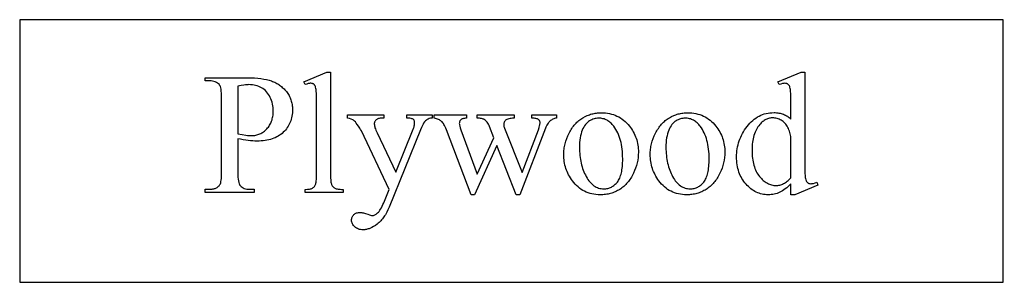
# Model space of a CAD drawing. Extents: x -4 to 204, y -54 to 64.
# Drawn here: x 4.28 to 11.78, y 34.21 to 36.21 of the extents above; entities that cross this region are included whole.
import ezdxf

# ---------------------------------------------------------------- set-up
doc = ezdxf.new("R2010")
doc.units = 0
doc.header["$MEASUREMENT"] = 0
doc.layers.add('LAYER_1', color=3, linetype='CONTINUOUS')

msp = doc.modelspace()

# ---------------------------------------------------------------- linework, layer by layer
at = {"layer": 'LAYER_1'}
for points in [[(4.27799, 34.21253), (11.77799, 34.21253), (11.77799, 36.21253), (4.27799, 36.21253)], [(6.64837, 35.81253), (6.64837, 35.03034), (6.64887, 35.00499), (6.6495, 34.99407), (6.65038, 34.98431), (6.65152, 34.97572), (6.6529, 34.9683), (6.65453, 34.96204), (6.65642, 34.95695), (6.65857, 34.95258), (6.66099, 34.94848), (6.66368, 34.94465), (6.66664, 34.9411), (6.66987, 34.93781), (6.67338, 34.9348), (6.67716, 34.93206), (6.6812, 34.92959), (6.68584, 34.9274), (6.69138, 34.92551), (6.69783, 34.9239), (6.70519, 34.92259), (6.71344, 34.92157), (6.72261, 34.92084), (6.73268, 34.9204), (6.74365, 34.92025), (6.74365, 34.89708), (6.4546, 34.89708), (6.4546, 34.92025), (6.47326, 34.92078), (6.48139, 34.92143), (6.48872, 34.92235), (6.49523, 34.92352), (6.50095, 34.92496), (6.50586, 34.92666), (6.50996, 34.92862), (6.51356, 34.93089), (6.51696, 34.93349), (6.52016, 34.93644), (6.52316, 34.93973), (6.52595, 34.94336), (6.52855, 34.94733), (6.53094, 34.95165), (6.53314, 34.95631), (6.5351, 34.96169), (6.5368, 34.96818), (6.53824, 34.97577), (6.53941, 34.98447), (6.54033, 34.99428), (6.54098, 35.00519), (6.54151, 35.03034), (6.54151, 35.56596), (6.54122, 35.61105), (6.54038, 35.64652), (6.53897, 35.67237), (6.53805, 35.68169), (6.537, 35.6886), (6.5344, 35.69912), (6.53285, 35.70371), (6.53112, 35.70784), (6.52923, 35.71151), (6.52716, 35.71474), (6.52492, 35.71751), (6.52251, 35.71983), (6.51993, 35.72179), (6.51718, 35.72349), (6.51426, 35.72493), (6.51117, 35.7261), (6.50447, 35.72767), (6.49708, 35.72819), (6.49276, 35.72803), (6.48815, 35.72755), (6.47809, 35.72562), (6.46691, 35.7224), (6.4546, 35.71789), (6.44365, 35.74043), (6.6194, 35.81253)], [(10.15824, 34.96339), (10.14749, 34.95252), (10.1368, 34.94244), (10.12617, 34.93317), (10.11559, 34.92468), (10.10508, 34.91699), (10.09463, 34.9101), (10.08424, 34.90399), (10.07391, 34.89869), (10.06351, 34.89409), (10.05291, 34.8901), (10.0421, 34.88672), (10.0311, 34.88396), (10.01989, 34.88181), (10.00848, 34.88028), (9.99688, 34.87936), (9.98507, 34.87905), (9.97309, 34.87937), (9.96131, 34.88032), (9.94971, 34.88189), (9.93831, 34.8841), (9.9271, 34.88694), (9.91608, 34.89041), (9.90525, 34.89452), (9.89462, 34.89925), (9.88417, 34.90462), (9.87392, 34.91061), (9.86385, 34.91724), (9.85398, 34.9245), (9.8443, 34.93239), (9.83481, 34.94091), (9.82551, 34.95006), (9.8164, 34.95985), (9.80767, 34.97013), (9.7995, 34.98076), (9.79189, 34.99176), (9.78485, 35.00312), (9.77837, 35.01484), (9.77246, 35.02692), (9.76711, 35.03935), (9.76232, 35.05215), (9.7581, 35.0653), (9.75443, 35.07882), (9.75134, 35.0927), (9.7488, 35.10693), (9.74683, 35.12152), (9.74542, 35.13648), (9.74458, 35.15179), (9.74429, 35.16747), (9.74461, 35.18323), (9.74554, 35.19883), (9.7471, 35.21427), (9.74928, 35.22953), (9.75209, 35.24462), (9.75552, 35.25955), (9.75957, 35.27431), (9.76425, 35.2889), (9.76955, 35.30332), (9.77548, 35.31757), (9.78203, 35.33165), (9.7892, 35.34557), (9.79699, 35.35932), (9.80541, 35.3729), (9.81446, 35.38631), (9.82412, 35.39955), (9.83428, 35.41229), (9.84479, 35.42422), (9.85567, 35.43532), (9.86689, 35.4456), (9.87848, 35.45505), (9.89042, 35.46369), (9.90272, 35.4715), (9.91538, 35.47849), (9.92839, 35.48466), (9.94176, 35.49), (9.95549, 35.49453), (9.96958, 35.49823), (9.98402, 35.5011), (9.99882, 35.50316), (10.01397, 35.50439), (10.02949, 35.5048), (10.03912, 35.50461), (10.04854, 35.50403), (10.05775, 35.50306), (10.06675, 35.50171), (10.07553, 35.49996), (10.08411, 35.49783), (10.09247, 35.49532), (10.10063, 35.49241), (10.10857, 35.48912), (10.1163, 35.48544), (10.12382, 35.48137), (10.13112, 35.47692), (10.13822, 35.47208), (10.14511, 35.46685), (10.15178, 35.46124), (10.15824, 35.45523), (10.15824, 35.56403), (10.15794, 35.6097), (10.15704, 35.64563), (10.15553, 35.67182), (10.15455, 35.68127), (10.15341, 35.68828), (10.15066, 35.69894), (10.14902, 35.70358), (10.14722, 35.70775), (10.14524, 35.71147), (10.14309, 35.71472), (10.14078, 35.7175), (10.13829, 35.71983), (10.13563, 35.72179), (10.13281, 35.72349), (10.12984, 35.72493), (10.1267, 35.7261), (10.11994, 35.72767), (10.11254, 35.72819), (10.10348, 35.72755), (10.09306, 35.72562), (10.08127, 35.7224), (10.06811, 35.71789), (10.05975, 35.74043), (10.2355, 35.81253), (10.26447, 35.81253), (10.26447, 35.13077), (10.26477, 35.084), (10.26567, 35.04732), (10.26718, 35.02074), (10.26816, 35.01124), (10.26929, 35.00427), (10.27207, 34.99371), (10.27373, 34.98907), (10.27557, 34.98487), (10.27759, 34.98111), (10.2798, 34.97777), (10.28218, 34.97487), (10.28475, 34.9724), (10.29028, 34.96846), (10.29321, 34.96691), (10.29625, 34.96564), (10.29941, 34.96466), (10.30267, 34.96395), (10.30953, 34.96339), (10.31406, 34.96356), (10.31895, 34.96407), (10.32981, 34.96612), (10.34212, 34.96954), (10.35588, 34.97433), (10.36296, 34.9518), (10.18786, 34.87905), (10.15824, 34.87905)], [(5.94151, 35.30588), (5.94151, 35.05159), (5.94179, 35.03196), (5.94263, 35.01429), (5.94404, 34.99856), (5.94601, 34.98479), (5.94855, 34.97297), (5.95164, 34.96311), (5.9534, 34.9589), (5.95531, 34.95519), (5.95735, 34.95196), (5.95953, 34.94922), (5.96604, 34.94259), (5.97333, 34.93683), (5.98141, 34.93196), (5.99027, 34.92798), (5.99992, 34.92488), (6.01035, 34.92267), (6.02156, 34.92134), (6.03357, 34.9209), (6.06704, 34.9209), (6.06704, 34.89708), (5.69301, 34.89708), (5.69301, 34.9209), (5.72584, 34.9209), (5.73919, 34.92146), (5.74549, 34.92217), (5.75155, 34.92315), (5.75736, 34.92442), (5.76293, 34.92597), (5.76825, 34.9278), (5.77332, 34.92991), (5.77814, 34.93231), (5.78272, 34.93498), (5.78706, 34.93794), (5.79114, 34.94118), (5.79498, 34.9447), (5.79858, 34.9485), (5.80192, 34.95258), (5.80502, 34.95695), (5.80804, 34.96279), (5.81066, 34.97035), (5.81287, 34.97961), (5.81468, 34.99059), (5.81609, 35.00327), (5.8171, 35.01767), (5.8177, 35.03377), (5.8179, 35.05159), (5.8179, 35.61553), (5.81763, 35.63516), (5.81681, 35.65283), (5.81546, 35.66855), (5.81355, 35.68233), (5.81111, 35.69414), (5.80812, 35.70401), (5.80643, 35.70821), (5.80459, 35.71193), (5.80262, 35.71516), (5.80052, 35.71789), (5.79386, 35.72453), (5.78644, 35.73029), (5.77825, 35.73516), (5.76929, 35.73914), (5.75958, 35.74224), (5.7491, 35.74445), (5.73785, 35.74578), (5.72584, 35.74622), (5.69301, 35.74622), (5.69301, 35.77004), (6.01296, 35.77004), (6.04148, 35.76966), (6.06845, 35.76853), (6.09387, 35.76665), (6.11774, 35.764), (6.14006, 35.76061), (6.16083, 35.75646), (6.18005, 35.75156), (6.19773, 35.7459), (6.20609, 35.74275), (6.2143, 35.73935), (6.22233, 35.73568), (6.2302, 35.73176), (6.2379, 35.72757), (6.24544, 35.72313), (6.25281, 35.71843), (6.26001, 35.71347), (6.26705, 35.70825), (6.27393, 35.70277), (6.28063, 35.69703), (6.28717, 35.69104), (6.29355, 35.68478), (6.29976, 35.67827), (6.31168, 35.66446), (6.31729, 35.65722), (6.32254, 35.6498), (6.32743, 35.64223), (6.33196, 35.63448), (6.33612, 35.62658), (6.33992, 35.6185), (6.34336, 35.61026), (6.34644, 35.60185), (6.34916, 35.59328), (6.35151, 35.58454), (6.3535, 35.57564), (6.35513, 35.56657), (6.3564, 35.55733), (6.3573, 35.54793), (6.35785, 35.53836), (6.35803, 35.52862), (6.35775, 35.51542), (6.35693, 35.50253), (6.35555, 35.48995), (6.35362, 35.47768), (6.35114, 35.46573), (6.34812, 35.45409), (6.34454, 35.44276), (6.34041, 35.43174), (6.33572, 35.42103), (6.33049, 35.41063), (6.32471, 35.40055), (6.31838, 35.39078), (6.31149, 35.38131), (6.30406, 35.37217), (6.29607, 35.36333), (6.28754, 35.3548), (6.2785, 35.3467), (6.269, 35.33911), (6.25905, 35.33205), (6.24865, 35.32551), (6.23779, 35.3195), (6.22647, 35.314), (6.2147, 35.30904), (6.20248, 35.30459), (6.1898, 35.30067), (6.17666, 35.29727), (6.16307, 35.29439), (6.14902, 35.29204), (6.13452, 35.29021), (6.11956, 35.2889), (6.10415, 35.28811), (6.08829, 35.28785), (6.07219, 35.28813), (6.05545, 35.28898), (6.03807, 35.29039), (6.02005, 35.29236), (6.00138, 35.29489), (5.98206, 35.29799), (5.96211, 35.30165)], [(5.94151, 35.34257), (5.97369, 35.33694), (6.00202, 35.33292), (6.01473, 35.33151), (6.02648, 35.3305), (6.03727, 35.3299), (6.04708, 35.3297), (6.05538, 35.3299), (6.06354, 35.33051), (6.07155, 35.33152), (6.07941, 35.33294), (6.08714, 35.33476), (6.09472, 35.33698), (6.10216, 35.33962), (6.10945, 35.34265), (6.1166, 35.34609), (6.12361, 35.34994), (6.13047, 35.35419), (6.13719, 35.35885), (6.14377, 35.36391), (6.1502, 35.36937), (6.1565, 35.37525), (6.16264, 35.38152), (6.16853, 35.38812), (6.17403, 35.39495), (6.17916, 35.40203), (6.18391, 35.40934), (6.18827, 35.4169), (6.19226, 35.42469), (6.19587, 35.43272), (6.1991, 35.44099), (6.20194, 35.4495), (6.20441, 35.45825), (6.2065, 35.46723), (6.20821, 35.47646), (6.20954, 35.48592), (6.21049, 35.49563), (6.21106, 35.50557), (6.21125, 35.51575), (6.21089, 35.52979), (6.2098, 35.54357), (6.20799, 35.55711), (6.20545, 35.57039), (6.20219, 35.58342), (6.19821, 35.5962), (6.1935, 35.60873), (6.18807, 35.62101), (6.18198, 35.63277), (6.17528, 35.64378), (6.16797, 35.65402), (6.16007, 35.6635), (6.15156, 35.67221), (6.14244, 35.68015), (6.13273, 35.68733), (6.12241, 35.69375), (6.1116, 35.69941), (6.10044, 35.70431), (6.08891, 35.70846), (6.07702, 35.71186), (6.06477, 35.7145), (6.05215, 35.71639), (6.03918, 35.71752), (6.02584, 35.71789), (6.01734, 35.7177), (6.00826, 35.71713), (5.99859, 35.71617), (5.98834, 35.71484), (5.96609, 35.71101), (5.94151, 35.70566)], [(6.77841, 35.48678), (7.05331, 35.48678), (7.05331, 35.46296), (7.03979, 35.46296), (7.03277, 35.46276), (7.02621, 35.46217), (7.0201, 35.46119), (7.01444, 35.45982), (7.00923, 35.45805), (7.00448, 35.4559), (7.00018, 35.45335), (6.99633, 35.4504), (6.99294, 35.44717), (6.99, 35.44375), (6.98751, 35.44013), (6.98547, 35.43632), (6.98389, 35.43232), (6.98275, 35.42813), (6.98207, 35.42375), (6.98185, 35.41918), (6.98218, 35.4126), (6.98318, 35.40542), (6.98484, 35.39764), (6.98716, 35.38925), (6.99015, 35.38025), (6.9938, 35.37066), (6.99811, 35.36046), (7.00309, 35.34965), (7.14666, 35.05223), (7.27863, 35.37798), (7.28119, 35.38457), (7.28342, 35.39114), (7.2853, 35.39769), (7.28684, 35.40421), (7.28803, 35.41072), (7.28889, 35.41721), (7.2894, 35.42368), (7.28957, 35.43013), (7.28929, 35.43556), (7.28845, 35.44027), (7.28704, 35.44425), (7.28507, 35.44751), (7.28213, 35.45087), (7.27847, 35.45387), (7.27408, 35.4565), (7.26897, 35.45877), (7.26245, 35.4606), (7.25384, 35.46191), (7.24314, 35.4627), (7.23035, 35.46296), (7.23035, 35.48678), (7.42219, 35.48678), (7.42219, 35.46296), (7.41097, 35.46135), (7.40111, 35.4591), (7.39262, 35.4562), (7.3855, 35.45266), (7.3789, 35.44795), (7.37198, 35.44155), (7.36473, 35.43347), (7.35717, 35.42369), (7.35363, 35.41721), (7.3488, 35.40679), (7.34269, 35.39242), (7.33528, 35.37412), (7.09515, 34.78571), (7.08613, 34.76495), (7.07642, 34.74551), (7.07132, 34.73628), (7.06605, 34.72737), (7.06061, 34.7188), (7.055, 34.71054), (7.04922, 34.70262), (7.04327, 34.69502), (7.03716, 34.68775), (7.03088, 34.68081), (7.02442, 34.67419), (7.0178, 34.6679), (7.01102, 34.66194), (7.00406, 34.65631), (6.99004, 34.64605), (6.97615, 34.63715), (6.9624, 34.62963), (6.94877, 34.62347), (6.94201, 34.62091), (6.93528, 34.61869), (6.92858, 34.6168), (6.92192, 34.61527), (6.91528, 34.61407), (6.90868, 34.61321), (6.90212, 34.6127), (6.89558, 34.61253), (6.8863, 34.61287), (6.87744, 34.6139), (6.869, 34.61561), (6.86098, 34.618), (6.85338, 34.62108), (6.84621, 34.62484), (6.83946, 34.62929), (6.83314, 34.63442), (6.8274, 34.63999), (6.82243, 34.64576), (6.81823, 34.65174), (6.81479, 34.65792), (6.81211, 34.66429), (6.8102, 34.67087), (6.80905, 34.67765), (6.80867, 34.68463), (6.80895, 34.69123), (6.80978, 34.69749), (6.81116, 34.70342), (6.8131, 34.70902), (6.81559, 34.71428), (6.81863, 34.71922), (6.82223, 34.72382), (6.82638, 34.72809), (6.83101, 34.73193), (6.83605, 34.73527), (6.84151, 34.73809), (6.84738, 34.7404), (6.85366, 34.7422), (6.86036, 34.74348), (6.86746, 34.74425), (6.87498, 34.7445), (6.88053, 34.74428), (6.88657, 34.74362), (6.89309, 34.74251), (6.90009, 34.74096), (6.91554, 34.73654), (6.93292, 34.73034), (6.94459, 34.72612), (6.95384, 34.7231), (6.96068, 34.72129), (6.96511, 34.72068), (6.96999, 34.721), (6.97499, 34.72193), (6.98009, 34.72349), (6.98531, 34.72567), (6.99063, 34.72848), (6.99607, 34.73191), (7.00162, 34.73596), (7.00728, 34.74064), (7.013, 34.74621), (7.01872, 34.75295), (7.02446, 34.76086), (7.03021, 34.76993), (7.03597, 34.78017), (7.04174, 34.79158), (7.04752, 34.80415), (7.05331, 34.81789), (7.09515, 34.92025), (6.88335, 35.3651), (6.8778, 35.37569), (6.8708, 35.38748), (6.86235, 35.40047), (6.85245, 35.41468), (6.84476, 35.42502), (6.8378, 35.43351), (6.83157, 35.44014), (6.82605, 35.44493), (6.82207, 35.44747), (6.81752, 35.44992), (6.80674, 35.45459), (6.7937, 35.45893), (6.77841, 35.46296)], [(7.43829, 35.48678), (7.6855, 35.48678), (7.6855, 35.46296), (7.67733, 35.4622), (7.6699, 35.46123), (7.66321, 35.46003), (7.65725, 35.45861), (7.65203, 35.45697), (7.64753, 35.45511), (7.64378, 35.45303), (7.64075, 35.45073), (7.63826, 35.44818), (7.63611, 35.44538), (7.63428, 35.44231), (7.63279, 35.43898), (7.63163, 35.43539), (7.6308, 35.43153), (7.6303, 35.42742), (7.63013, 35.42304), (7.6303, 35.41792), (7.63082, 35.41254), (7.63287, 35.401), (7.63629, 35.3884), (7.64108, 35.37476), (7.76726, 35.03549), (7.89408, 35.31167), (7.8606, 35.39858), (7.85659, 35.40787), (7.85227, 35.41641), (7.84766, 35.4242), (7.84274, 35.43125), (7.83752, 35.43756), (7.832, 35.44312), (7.82617, 35.44794), (7.82005, 35.45201), (7.81612, 35.45416), (7.81144, 35.45608), (7.80598, 35.45778), (7.79977, 35.45926), (7.79279, 35.46051), (7.78504, 35.46155), (7.76726, 35.46296), (7.76726, 35.48678), (8.04794, 35.48678), (8.04794, 35.46296), (8.03678, 35.46227), (8.02646, 35.46119), (8.01698, 35.4597), (8.00835, 35.45781), (8.00056, 35.45551), (7.99362, 35.45282), (7.98753, 35.44972), (7.98228, 35.44622), (7.97926, 35.44345), (7.97664, 35.44031), (7.97443, 35.43677), (7.97262, 35.43286), (7.97121, 35.42857), (7.97021, 35.42389), (7.9696, 35.41883), (7.9694, 35.41339), (7.96972, 35.40691), (7.97069, 35.40035), (7.9723, 35.39371), (7.97455, 35.38699), (8.10846, 35.04837), (8.23271, 35.37476), (8.23834, 35.39126), (8.24236, 35.40598), (8.24377, 35.41268), (8.24478, 35.41894), (8.24538, 35.42475), (8.24558, 35.43013), (8.24539, 35.43314), (8.2448, 35.43608), (8.24382, 35.43894), (8.24244, 35.44171), (8.24068, 35.44441), (8.23852, 35.44703), (8.23597, 35.44956), (8.23303, 35.45201), (8.22951, 35.4543), (8.22524, 35.45632), (8.22022, 35.45808), (8.21444, 35.45958), (8.20791, 35.46082), (8.20062, 35.46179), (8.19258, 35.46251), (8.18378, 35.46296), (8.18378, 35.48678), (8.36983, 35.48678), (8.36983, 35.46296), (8.36295, 35.46168), (8.35629, 35.45994), (8.34987, 35.45774), (8.34368, 35.45507), (8.33772, 35.45194), (8.33199, 35.44835), (8.32649, 35.4443), (8.32123, 35.43978), (8.31619, 35.4348), (8.31139, 35.42936), (8.30682, 35.42346), (8.30248, 35.41709), (8.29837, 35.41026), (8.29449, 35.40297), (8.29084, 35.39521), (8.28743, 35.38699), (8.09043, 34.87905), (8.06404, 34.87905), (7.91661, 35.25566), (7.74472, 34.87905), (7.7209, 34.87905), (7.53163, 35.37476), (7.52698, 35.38603), (7.52234, 35.39635), (7.51772, 35.40571), (7.51313, 35.41411), (7.50855, 35.42156), (7.50399, 35.42805), (7.49945, 35.43359), (7.49494, 35.43817), (7.49011, 35.44215), (7.48464, 35.44588), (7.47852, 35.44935), (7.47176, 35.45258), (7.46436, 35.45555), (7.45631, 35.45827), (7.44762, 35.46074), (7.43829, 35.46296)], [(8.71168, 35.50416), (8.72821, 35.50376), (8.74433, 35.50257), (8.76004, 35.50058), (8.77533, 35.4978), (8.79021, 35.49423), (8.80468, 35.48986), (8.81874, 35.48469), (8.83238, 35.47873), (8.84562, 35.47198), (8.85844, 35.46443), (8.87085, 35.45608), (8.88284, 35.44694), (8.89442, 35.43701), (8.90559, 35.42628), (8.91635, 35.41476), (8.9267, 35.40244), (8.93504, 35.39148), (8.94284, 35.38031), (8.95011, 35.36895), (8.95683, 35.35738), (8.96302, 35.34561), (8.96867, 35.33364), (8.97379, 35.32147), (8.97836, 35.3091), (8.9824, 35.29652), (8.9859, 35.28375), (8.98886, 35.27077), (8.99128, 35.25759), (8.99316, 35.24422), (8.99451, 35.23064), (8.99531, 35.21685), (8.99558, 35.20287), (8.99499, 35.18305), (8.99321, 35.16316), (8.99024, 35.14321), (8.98609, 35.12321), (8.98075, 35.10314), (8.97422, 35.08301), (8.9665, 35.06282), (8.9576, 35.04257), (8.95274, 35.03259), (8.94766, 35.02292), (8.94235, 35.01356), (8.93682, 35.00451), (8.93106, 34.99577), (8.92508, 34.98735), (8.91888, 34.97924), (8.91245, 34.97143), (8.9058, 34.96395), (8.89893, 34.95677), (8.89183, 34.9499), (8.88451, 34.94335), (8.87697, 34.93711), (8.8692, 34.93118), (8.8612, 34.92556), (8.85299, 34.92025), (8.8446, 34.91527), (8.83609, 34.9106), (8.82747, 34.90625), (8.81872, 34.90223), (8.80986, 34.89853), (8.80089, 34.89515), (8.79179, 34.89209), (8.78257, 34.88935), (8.77324, 34.88694), (8.76379, 34.88485), (8.75422, 34.88308), (8.74453, 34.88163), (8.73472, 34.8805), (8.7248, 34.8797), (8.71476, 34.87921), (8.7046, 34.87905), (8.68815, 34.87947), (8.67213, 34.88071), (8.65655, 34.88279), (8.64138, 34.88569), (8.62665, 34.88943), (8.61234, 34.89399), (8.59847, 34.89938), (8.58501, 34.90561), (8.57199, 34.91266), (8.55939, 34.92055), (8.54722, 34.92926), (8.53548, 34.9388), (8.52417, 34.94918), (8.51328, 34.96038), (8.50282, 34.97241), (8.49279, 34.98528), (8.48476, 34.99655), (8.47725, 35.00799), (8.47026, 35.0196), (8.46378, 35.03139), (8.45782, 35.04334), (8.45239, 35.05547), (8.44746, 35.06777), (8.44306, 35.08023), (8.43918, 35.09287), (8.43581, 35.10568), (8.43296, 35.11866), (8.43063, 35.13182), (8.42881, 35.14514), (8.42752, 35.15863), (8.42674, 35.1723), (8.42648, 35.18613), (8.42664, 35.19627), (8.42711, 35.2064), (8.4279, 35.21652), (8.429, 35.22663), (8.43041, 35.23674), (8.43214, 35.24684), (8.43418, 35.25693), (8.43654, 35.26701), (8.43921, 35.27708), (8.4422, 35.28715), (8.44912, 35.30727), (8.45729, 35.32735), (8.46672, 35.3474), (8.47185, 35.35726), (8.47718, 35.36678), (8.4827, 35.37599), (8.48843, 35.38486), (8.49435, 35.39341), (8.50047, 35.40163), (8.50679, 35.40952), (8.51331, 35.41709), (8.52003, 35.42433), (8.52695, 35.43124), (8.53406, 35.43783), (8.54138, 35.44409), (8.54889, 35.45002), (8.5566, 35.45563), (8.56451, 35.4609), (8.57262, 35.46586), (8.58916, 35.47483), (8.60594, 35.48261), (8.61442, 35.48606), (8.62296, 35.4892), (8.63156, 35.49204), (8.64022, 35.49458), (8.64894, 35.49683), (8.65772, 35.49877), (8.66656, 35.50042), (8.67546, 35.50177), (8.68443, 35.50281), (8.69345, 35.50356), (8.70253, 35.50401)], [(9.3709, 35.50416), (9.38744, 35.50376), (9.40356, 35.50257), (9.41926, 35.50058), (9.43456, 35.4978), (9.44944, 35.49423), (9.46391, 35.48986), (9.47797, 35.48469), (9.49161, 35.47873), (9.50484, 35.47198), (9.51767, 35.46443), (9.53007, 35.45608), (9.54207, 35.44694), (9.55365, 35.43701), (9.56482, 35.42628), (9.57558, 35.41476), (9.58593, 35.40244), (9.59427, 35.39148), (9.60207, 35.38031), (9.60934, 35.36895), (9.61606, 35.35738), (9.62225, 35.34561), (9.6279, 35.33364), (9.63301, 35.32147), (9.63759, 35.3091), (9.64162, 35.29652), (9.64512, 35.28375), (9.64808, 35.27077), (9.6505, 35.25759), (9.65239, 35.24422), (9.65373, 35.23064), (9.65454, 35.21685), (9.65481, 35.20287), (9.65422, 35.18305), (9.65244, 35.16316), (9.64947, 35.14321), (9.64531, 35.12321), (9.63997, 35.10314), (9.63344, 35.08301), (9.62573, 35.06282), (9.61683, 35.04257), (9.61197, 35.03259), (9.60688, 35.02292), (9.60158, 35.01356), (9.59604, 35.00451), (9.59029, 34.99577), (9.58431, 34.98735), (9.57811, 34.97924), (9.57168, 34.97143), (9.56503, 34.96395), (9.55816, 34.95677), (9.55106, 34.9499), (9.54374, 34.94335), (9.53619, 34.93711), (9.52842, 34.93118), (9.52043, 34.92556), (9.51221, 34.92025), (9.50383, 34.91527), (9.49532, 34.9106), (9.48669, 34.90625), (9.47795, 34.90223), (9.46909, 34.89853), (9.46011, 34.89515), (9.45102, 34.89209), (9.4418, 34.88935), (9.43247, 34.88694), (9.42301, 34.88485), (9.41344, 34.88308), (9.40376, 34.88163), (9.39395, 34.8805), (9.38403, 34.8797), (9.37398, 34.87921), (9.36382, 34.87905), (9.34738, 34.87947), (9.33136, 34.88071), (9.31577, 34.88279), (9.30061, 34.88569), (9.28588, 34.88943), (9.27157, 34.89399), (9.25769, 34.89938), (9.24424, 34.90561), (9.23122, 34.91266), (9.21862, 34.92055), (9.20645, 34.92926), (9.19471, 34.9388), (9.1834, 34.94918), (9.17251, 34.96038), (9.16205, 34.97241), (9.15202, 34.98528), (9.14399, 34.99655), (9.13648, 35.00799), (9.12949, 35.0196), (9.12301, 35.03139), (9.11705, 35.04334), (9.11161, 35.05547), (9.10669, 35.06777), (9.10229, 35.08023), (9.0984, 35.09287), (9.09504, 35.10568), (9.09219, 35.11866), (9.08986, 35.13182), (9.08804, 35.14514), (9.08675, 35.15863), (9.08597, 35.1723), (9.08571, 35.18613), (9.08587, 35.19627), (9.08634, 35.2064), (9.08713, 35.21652), (9.08823, 35.22663), (9.08964, 35.23674), (9.09137, 35.24684), (9.09341, 35.25693), (9.09577, 35.26701), (9.09844, 35.27708), (9.10143, 35.28715), (9.10834, 35.30727), (9.11652, 35.32735), (9.12595, 35.3474), (9.13108, 35.35726), (9.1364, 35.36678), (9.14193, 35.37599), (9.14765, 35.38486), (9.15358, 35.39341), (9.1597, 35.40163), (9.16602, 35.40952), (9.17254, 35.41709), (9.17926, 35.42433), (9.18618, 35.43124), (9.19329, 35.43783), (9.20061, 35.44409), (9.20812, 35.45002), (9.21583, 35.45563), (9.22374, 35.4609), (9.23185, 35.46586), (9.24839, 35.47483), (9.26516, 35.48261), (9.27364, 35.48606), (9.28218, 35.4892), (9.29078, 35.49204), (9.29944, 35.49458), (9.30817, 35.49683), (9.31695, 35.49877), (9.32579, 35.50042), (9.33469, 35.50177), (9.34365, 35.50281), (9.35268, 35.50356), (9.36176, 35.50401)], [(8.69172, 35.46231), (8.68318, 35.462), (8.67464, 35.46105), (8.66608, 35.45946), (8.65752, 35.45725), (8.64894, 35.45439), (8.64036, 35.45091), (8.63176, 35.44679), (8.62316, 35.44204), (8.61475, 35.43649), (8.60676, 35.42999), (8.59918, 35.42253), (8.59201, 35.41411), (8.58526, 35.40474), (8.57892, 35.39442), (8.57299, 35.38314), (8.56747, 35.3709), (8.56249, 35.35773), (8.55818, 35.34366), (8.55452, 35.32868), (8.55154, 35.3128), (8.54921, 35.29601), (8.54755, 35.27832), (8.54656, 35.25972), (8.54623, 35.24021), (8.54643, 35.22426), (8.54703, 35.20858), (8.54803, 35.19317), (8.54942, 35.17805), (8.55122, 35.1632), (8.55342, 35.14862), (8.55602, 35.13433), (8.55902, 35.12031), (8.56242, 35.10657), (8.56622, 35.0931), (8.57042, 35.07991), (8.57501, 35.067), (8.58001, 35.05436), (8.58541, 35.042), (8.59121, 35.02992), (8.59741, 35.01811), (8.60393, 35.0068), (8.61071, 34.99623), (8.61774, 34.98639), (8.62503, 34.97727), (8.63257, 34.96888), (8.64036, 34.96123), (8.64841, 34.9543), (8.65671, 34.9481), (8.66527, 34.94263), (8.67408, 34.93789), (8.68315, 34.93388), (8.69246, 34.9306), (8.70204, 34.92804), (8.71186, 34.92622), (8.72194, 34.92513), (8.73228, 34.92476), (8.74, 34.92496), (8.74755, 34.92557), (8.75493, 34.92657), (8.76213, 34.92798), (8.76917, 34.92979), (8.77603, 34.932), (8.78273, 34.93462), (8.78925, 34.93764), (8.7956, 34.94106), (8.80179, 34.94488), (8.8078, 34.9491), (8.81363, 34.95373), (8.8193, 34.95876), (8.8248, 34.96419), (8.83013, 34.97003), (8.83528, 34.97626), (8.84019, 34.98299), (8.84479, 34.9903), (8.84907, 34.99818), (8.85303, 35.00664), (8.85667, 35.01568), (8.86, 35.0253), (8.86301, 35.0355), (8.8657, 35.04627), (8.86808, 35.05763), (8.87014, 35.06956), (8.87188, 35.08207), (8.8733, 35.09516), (8.87441, 35.10883), (8.87521, 35.12307), (8.87568, 35.1379), (8.87584, 35.1533), (8.87558, 35.17268), (8.87478, 35.19153), (8.87346, 35.20985), (8.87161, 35.22766), (8.86924, 35.24494), (8.86633, 35.2617), (8.8629, 35.27793), (8.85894, 35.29365), (8.85445, 35.30883), (8.84943, 35.3235), (8.84389, 35.33764), (8.83782, 35.35126), (8.83122, 35.36436), (8.82409, 35.37693), (8.81643, 35.38898), (8.80824, 35.40051), (8.80243, 35.408), (8.79642, 35.415), (8.79022, 35.42152), (8.78382, 35.42755), (8.77722, 35.4331), (8.77043, 35.43817), (8.76344, 35.44276), (8.75626, 35.44686), (8.74888, 35.45049), (8.7413, 35.45362), (8.73353, 35.45628), (8.72556, 35.45845), (8.71739, 35.46014), (8.70903, 35.46135), (8.70047, 35.46207)], [(9.35095, 35.46231), (9.34241, 35.462), (9.33387, 35.46105), (9.32531, 35.45946), (9.31675, 35.45725), (9.30817, 35.45439), (9.29959, 35.45091), (9.29099, 35.44679), (9.28238, 35.44204), (9.27398, 35.43649), (9.26599, 35.42999), (9.25841, 35.42253), (9.25124, 35.41411), (9.24449, 35.40474), (9.23815, 35.39442), (9.23222, 35.38314), (9.2267, 35.3709), (9.22172, 35.35773), (9.2174, 35.34366), (9.21375, 35.32868), (9.21076, 35.3128), (9.20844, 35.29601), (9.20678, 35.27832), (9.20579, 35.25972), (9.20545, 35.24021), (9.20565, 35.22426), (9.20625, 35.20858), (9.20725, 35.19317), (9.20865, 35.17805), (9.21045, 35.1632), (9.21265, 35.14862), (9.21525, 35.13433), (9.21825, 35.12031), (9.22165, 35.10657), (9.22545, 35.0931), (9.22964, 35.07991), (9.23424, 35.067), (9.23924, 35.05436), (9.24464, 35.042), (9.25044, 35.02992), (9.25663, 35.01811), (9.26316, 35.0068), (9.26994, 34.99623), (9.27697, 34.98639), (9.28426, 34.97727), (9.2918, 34.96888), (9.29959, 34.96123), (9.30764, 34.9543), (9.31594, 34.9481), (9.3245, 34.94263), (9.33331, 34.93789), (9.34237, 34.93388), (9.35169, 34.9306), (9.36126, 34.92804), (9.37109, 34.92622), (9.38117, 34.92513), (9.39151, 34.92476), (9.39923, 34.92496), (9.40677, 34.92557), (9.41415, 34.92657), (9.42136, 34.92798), (9.4284, 34.92979), (9.43526, 34.932), (9.44196, 34.93462), (9.44848, 34.93764), (9.45483, 34.94106), (9.46101, 34.94488), (9.46702, 34.9491), (9.47286, 34.95373), (9.47853, 34.95876), (9.48403, 34.96419), (9.48935, 34.97003), (9.49451, 34.97626), (9.49942, 34.98299), (9.50402, 34.9903), (9.50829, 34.99818), (9.51225, 35.00664), (9.5159, 35.01568), (9.51922, 35.0253), (9.52223, 35.0355), (9.52493, 35.04627), (9.5273, 35.05763), (9.52936, 35.06956), (9.53111, 35.08207), (9.53253, 35.09516), (9.53364, 35.10883), (9.53443, 35.12307), (9.53491, 35.1379), (9.53507, 35.1533), (9.5348, 35.17268), (9.53401, 35.19153), (9.53269, 35.20985), (9.53084, 35.22766), (9.52847, 35.24494), (9.52556, 35.2617), (9.52213, 35.27793), (9.51817, 35.29365), (9.51368, 35.30883), (9.50866, 35.3235), (9.50312, 35.33764), (9.49704, 35.35126), (9.49044, 35.36436), (9.48331, 35.37693), (9.47566, 35.38898), (9.46747, 35.40051), (9.46166, 35.408), (9.45565, 35.415), (9.44945, 35.42152), (9.44305, 35.42755), (9.43645, 35.4331), (9.42966, 35.43817), (9.42267, 35.44276), (9.41549, 35.44686), (9.4081, 35.45049), (9.40053, 35.45362), (9.39275, 35.45628), (9.38479, 35.45845), (9.37662, 35.46014), (9.36826, 35.46135), (9.3597, 35.46207)], [(10.15824, 35.00845), (10.15824, 35.31231), (10.15704, 35.32314), (10.15535, 35.33372), (10.15317, 35.34406), (10.15052, 35.35416), (10.14738, 35.36402), (10.14376, 35.37363), (10.13965, 35.38301), (10.13507, 35.39214), (10.13004, 35.40088), (10.12463, 35.40906), (10.11882, 35.41669), (10.11262, 35.42377), (10.10602, 35.43029), (10.09904, 35.43626), (10.09166, 35.44168), (10.08389, 35.44654), (10.07595, 35.45084), (10.06805, 35.45457), (10.06021, 35.45772), (10.05242, 35.4603), (10.04468, 35.46231), (10.03699, 35.46374), (10.02935, 35.4646), (10.02176, 35.46489), (10.01473, 35.46469), (10.00779, 35.4641), (10.00095, 35.4631), (9.9942, 35.46171), (9.98755, 35.45992), (9.98099, 35.45774), (9.97453, 35.45516), (9.96817, 35.45218), (9.9619, 35.4488), (9.95573, 35.44502), (9.94965, 35.44085), (9.94366, 35.43628), (9.93778, 35.43132), (9.93199, 35.42595), (9.92629, 35.42019), (9.92069, 35.41403), (9.9136, 35.40542), (9.90696, 35.39633), (9.90078, 35.38675), (9.89506, 35.37669), (9.8898, 35.36615), (9.88499, 35.35513), (9.88064, 35.34362), (9.87675, 35.33163), (9.87332, 35.31915), (9.87034, 35.3062), (9.86783, 35.29276), (9.86577, 35.27884), (9.86417, 35.26443), (9.86302, 35.24955), (9.86233, 35.23418), (9.86211, 35.21832), (9.86233, 35.20231), (9.86299, 35.18676), (9.8641, 35.1717), (9.86565, 35.1571), (9.86764, 35.14299), (9.87007, 35.12935), (9.87295, 35.11618), (9.87627, 35.10349), (9.88003, 35.09127), (9.88424, 35.07953), (9.88888, 35.06827), (9.89397, 35.05748), (9.89951, 35.04717), (9.90548, 35.03733), (9.9119, 35.02796), (9.91876, 35.01907), (9.92589, 35.01069), (9.93312, 35.00285), (9.94046, 34.99556), (9.94789, 34.9888), (9.95542, 34.98258), (9.96306, 34.9769), (9.97079, 34.97177), (9.97863, 34.96717), (9.98657, 34.96311), (9.9946, 34.9596), (10.00274, 34.95663), (10.01098, 34.95419), (10.01932, 34.9523), (10.02776, 34.95095), (10.0363, 34.95014), (10.04494, 34.94987), (10.05225, 34.9501), (10.05952, 34.95078), (10.06677, 34.95193), (10.07399, 34.95353), (10.08118, 34.95559), (10.08833, 34.95811), (10.09546, 34.96108), (10.10256, 34.96451), (10.10962, 34.9684), (10.11666, 34.97275), (10.12367, 34.97756), (10.13064, 34.98282), (10.13759, 34.98854), (10.1445, 34.99472), (10.15139, 35.00136)]]:
    msp.add_lwpolyline(points, close=True, dxfattribs=at)

doc.saveas('drawing.dxf')
